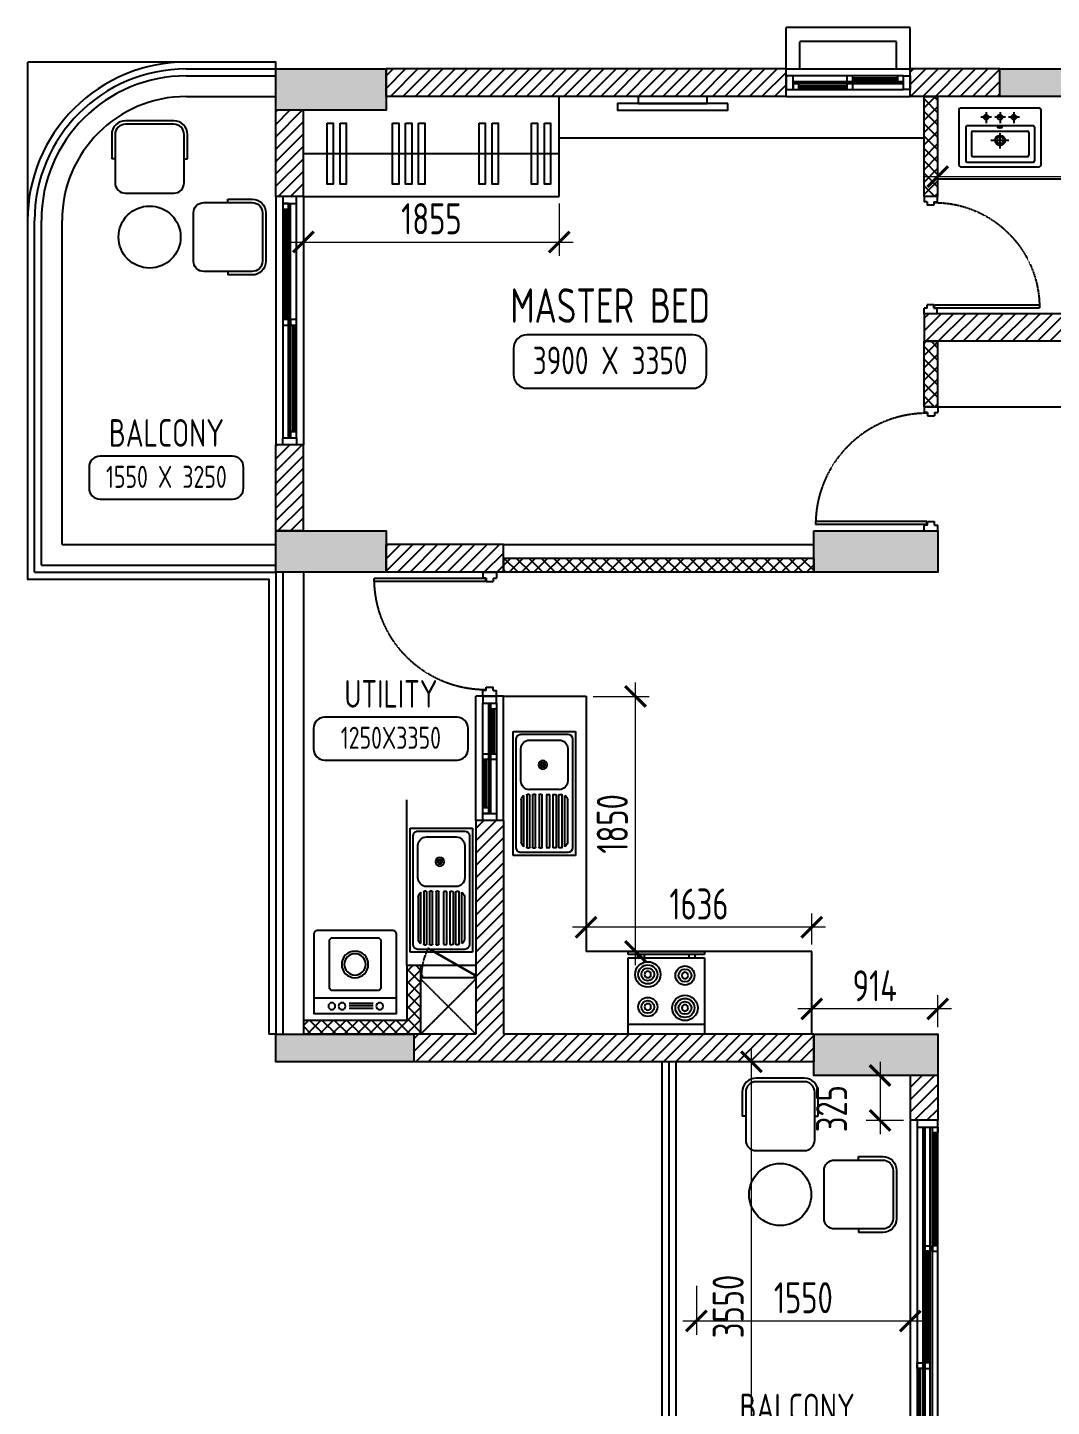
# Model space of a CAD drawing. Header units: millimetres. Extents: x -184691 to 158232, y -112569 to 33289.
# Drawn here: x -153166 to -145742, y -11526 to -1526 of the extents above; entities that cross this region are included whole.
import ezdxf
from ezdxf.enums import TextEntityAlignment as Align

# ---------------------------------------------------------------- set-up
doc = ezdxf.new("R2010")
doc.units = ezdxf.units.MM
doc.header["$LTSCALE"] = 10
doc.header["$PDMODE"] = 35
doc.header["$PDSIZE"] = 500
doc.linetypes.add('DASHED', pattern=[19.05, 12.7, -6.35])
doc.linetypes.add('HIDDEN', pattern=[9.525, 6.35, -3.175])
for name, color, linetype in [('07--DIM-1', 1, 'Continuous'), ('A--BLOCKWALL-1', 9, 'Continuous'), ('A--BLOCKWALL-2', 2, 'Continuous'), ('A--BLOCKWALL-3', 3, 'Continuous'), ('A--BLOCKWALL-HATCH', 8, 'Continuous'), ('A--CONCRETE-HID', 9, 'HIDDEN'), ('A--DOWN', 34, 'Continuous'), ('A--FIXTURE-0', 8, 'Continuous'), ('A--FURNITURE-0', 253, 'Continuous'), ('A--GLAZING-0', 181, 'Continuous'), ('A--HANDRAIL-1', 9, 'Continuous'), ('A--HATCH-1', 8, 'Continuous'), ('A--SANITARY-0', 253, 'Continuous'), ('A--SHAFT-HIDDEN', 9, 'HIDDEN'), ('A--SPACENUMBER', 2, 'Continuous'), ('A--SPACENUMBER-1', 8, 'Continuous'), ('A--SPACEREF', 3, 'Continuous'), ('A--Stucture', 9, 'Continuous'), ('A--TILING-1', 8, 'Continuous'), ('Typical floor Column Centre line$0$X-3rd Floor Column$0$A--COL250', 250, 'Continuous'), ('Typical floor Column Centre line$0$X-3rd Floor Column$0$A--CONCRETE-4', 4, 'Continuous')]:
    doc.layers.add(name, color=color, linetype=linetype)
doc.styles.add('ISO', font='isocp2.shx', dxfattribs={"width": 0.8})
doc.dimstyles.new('A-DIM-100', dxfattribs={"dimscale": 100, "dimtxt": 2.25, "dimasz": 1.5, "dimexe": 1, "dimexo": 0.5, "dimgap": 0, "dimtad": 0, "dimdec": 0, "dimzin": 12, "dimdsep": 46, "dimtxsty": 'ISO', "dimblk": 'ARCHTICK', "dimcen": 1, "dimdle": 1, "dimclrd": 8, "dimclre": 8, "dimclrt": 256, "dimadec": 0, "dimazin": 3, "dimtfac": 1, "dimtdec": 0, "dimtmove": 1, "dimatfit": 2, "dimfxl": 1, "dimtvp": 0.75, "dimtolj": 1, "dimtzin": 12, "dimlwd": 18, "dimlwe": 18, "dimarcsym": 0})
pattern_1 = [(45, (-136665.77, -15725.61), (-44.90128, 44.90128), [])]
pattern_2 = [(45, (-136665.77, -15725.61), (-44.90128, 44.90128), []), (135, (-136665.77, -15725.61), (-44.90128, -44.90128), [])]
pattern_3 = [(45, (-136665.77, -15725.61), (-44.90128, 44.90128), []), (135, (-136665.77, -15725.61), (-44.90128, -44.90128), [])]

# ---------------------------------------------------------------- blocks, each defined once
blk = doc.blocks.new('A$C542B73FF')
at = {"layer": 'A--FURNITURE-0'}
for points in [[(-400, 50), (400, 50), (400, 100), (-400, 100)], [(-250, 0), (250, 0), (250, 50), (-250, 50)]]:
    blk.add_lwpolyline(points, close=True, dxfattribs=at)
blk = doc.blocks.new('A$C383732B3')
for p, q in [((275, 250), (275, 275)), ((275, -250), (275, -275))]:
    blk.add_line(p, q)
blk.add_lwpolyline([(275, 275), (100, 275, 0.414214), (0, 175), (0, -175, 0.414214), (100, -275), (275, -275)], format="xyb")
blk.add_lwpolyline([(100, -250), (450, -250, 0.414214), (525, -175), (525, 175, 0.414214), (450, 250), (100, 250, 0.414214), (25, 175), (25, -175, 0.414214)], format="xyb", close=True)
blk = doc.blocks.new('A$C34D21E7E')
at = {"layer": 'A--DOWN'}
for p, q in [((-150, 2450), (-150, -150)), ((-110, 2450), (-110, -150)), ((-95, 2450), (-95, -150)), ((-55, -150), (-55, 2450)), ((-40, -150), (-40, 2450)), ((0, -150), (0, 2450))]:
    blk.add_line(p, q, dxfattribs=at)
for points in [[(-150, 2450), (0, 2450), (0, 2500), (-150, 2500)], [(-40, 2450), (0, 2450), (0, 2410), (-40, 2410)], [(-95, 1590), (-55, 1590), (-55, 1550), (-95, 1550)], [(-40, 1550), (0, 1550), (0, 1590), (-40, 1590)], [(-150, 740), (-110, 740), (-110, 700), (-150, 700)], [(-95, 700), (-55, 700), (-55, 740), (-95, 740)], [(-150, -150), (-110, -150), (-110, -110), (-150, -110)], [(-150, -150), (0, -150), (0, -200), (-150, -200)]]:
    blk.add_lwpolyline(points, close=True, dxfattribs=at)
at = {"layer": 'A--GLAZING-0'}
for p, q in [((-25, 1590), (-25, 2410)), ((-15, 1590), (-15, 2410)), ((-80, 740), (-80, 1550)), ((-70, 740), (-70, 1550)), ((-135, -110), (-135, 700)), ((-125, -110), (-125, 700))]:
    blk.add_line(p, q, dxfattribs=at)
blk = doc.blocks.new('A$C1CBF2325')
at = {"layer": 'A--DOWN'}
for p, q in [((100, 0), (0, 0)), ((0, 0), (0, -42)), ((100, 0), (100, -42)), ((25, -42), (0, -42)), ((25, -42), (25, -67)), ((75, -67), (25, -67)), ((75, -42), (75, -67)), ((75, -42), (100, -42)), ((79, -46), (79, -67)), ((79, -46), (886, -46)), ((79, -67), (886, -67)), ((886, -67), (886, -46)), ((25, -858), (0, -858)), ((0, -900), (0, -858)), ((100, -900), (0, -900)), ((75, -833), (25, -833)), ((25, -858), (25, -833)), ((75, -858), (75, -833)), ((75, -858), (100, -858)), ((100, -900), (100, -858))]:
    blk.add_line(p, q, dxfattribs=at)
at = {"layer": 'A--DOWN', "color": 8, "linetype": 'DASHED', "ltscale": 0.005}
blk.add_arc((79, -46), 807, 269.7319, 358.5291, dxfattribs=at)
blk = doc.blocks.new('A$C35654C4B')
at = {"layer": 'A--BLOCKWALL-1'}
for p, q in [((-900, 200), (0, 200)), ((-900, 0), (0, 0))]:
    blk.add_line(p, q, dxfattribs=at)
at = {"layer": 'A--DOWN'}
for p, q in [((-50, 150), (-850, 150)), ((-50, 107), (-850, 107)), ((-850, 50), (-50, 50)), ((-50, 93), (-807, 93))]:
    blk.add_line(p, q, dxfattribs=at)
for points in [[(-850, 50), (-850, 150), (-900, 150), (-900, 50)], [(-416, 107), (-416, 150), (-459, 150), (-459, 107)], [(-50, 107), (-50, 150), (-93, 150), (-93, 107)], [(-50, 50), (-50, 150), (0, 150), (0, 50)], [(-807, 50), (-807, 93), (-850, 93), (-850, 50)], [(-416, 50), (-416, 93), (-459, 93), (-459, 50)]]:
    blk.add_lwpolyline(points, close=True, dxfattribs=at)
at = {"layer": 'A--GLAZING-0'}
for p, q in [((-416, 136), (-93, 136)), ((-416, 122), (-93, 122)), ((-807, 78), (-459, 78)), ((-807, 64), (-459, 64))]:
    blk.add_line(p, q, dxfattribs=at)
blk = doc.blocks.new('A$C06896976')
at = {"layer": 'A--FIXTURE-0'}
for p, q in [((0, 0.6), (-0.6, 0.6)), ((-0.6, 0.6), (-0.6, 0)), ((-0.525, 0.6), (-0.525, 0)), ((0, 0), (0, 0.6)), ((0.05, 0.6), (0.025, 0.6)), ((0.025, 0.6), (0.025, 0)), ((0.05, 0), (0.05, 0.6)), ((0, 0.525), (0.025, 0.525)), ((0.025, 0.475), (0, 0.475)), ((0.025, 0.125), (0, 0.125)), ((-0.6, 0), (0, 0)), ((0, 0.075), (0.025, 0.075)), ((0.025, 0), (0.05, 0))]:
    blk.add_line(p, q, dxfattribs=at)
for centre, major_axis, start_param, end_param in [((-0.394, 0.446), (0.0707, 0.0707), 0.785398, 7.068583), ((-0.394, 0.446), (0.053, 0.053), 0.785398, 7.068583), ((-0.394, 0.446), (0.0354, 0.0354), 0.785398, 7.068583), ((-0.394, 0.446), (0.0177, 0.0177), 0.785398, 7.068583), ((-0.139, 0.446), (-0.053, 0.053), -0.785398, 5.497787), ((-0.139, 0.446), (-0.0354, 0.0354), -0.785398, 5.497787), ((-0.139, 0.446), (0.0177, 0.0177), 0.785398, 7.068583), ((-0.386, 0.154), (0.053, -0.053), -0.785398, 5.497787), ((-0.131, 0.154), (-0.0707, -0.0707), 0.785398, 7.068583), ((-0.131, 0.154), (-0.053, -0.053), 0.785398, 7.068583), ((-0.386, 0.154), (0.0354, -0.0354), -0.785398, 5.497787), ((-0.386, 0.154), (-0.0177, -0.0177), 0.785398, 7.068583), ((-0.131, 0.154), (-0.0354, -0.0354), 0.785398, 7.068583), ((-0.131, 0.154), (-0.0177, -0.0177), 0.785398, 7.068583)]:
    blk.add_ellipse(centre, major_axis=major_axis, ratio=1, start_param=start_param, end_param=end_param, dxfattribs=at)
blk = doc.blocks.new('A$C321E12B3')
at = {"layer": 'A--SANITARY-0', "ltscale": 5}
for p, q in [((-0.9, 0.45), (0, 0.45)), ((-0.9, 0), (-0.9, 0.45)), ((-0.845, 0.429), (-0.055, 0.429)), ((0, 0.45), (0, 0)), ((-0.879, 0.055), (-0.879, 0.395)), ((-0.837, 0.118), (-0.837, 0.332)), ((-0.774, 0.395), (-0.54, 0.395)), ((-0.477, 0.332), (-0.477, 0.118)), ((-0.443, 0.335), (-0.443, 0.348)), ((-0.443, 0.293), (-0.443, 0.306)), ((-0.439, 0.352), (-0.059, 0.352)), ((-0.059, 0.331), (-0.439, 0.331)), ((-0.439, 0.31), (-0.059, 0.31)), ((-0.063, 0.373), (-0.435, 0.373)), ((-0.404, 0.394), (-0.094, 0.394)), ((-0.055, 0.348), (-0.055, 0.335)), ((-0.055, 0.306), (-0.055, 0.293)), ((-0.021, 0.395), (-0.021, 0.055)), ((-0.443, 0.246), (-0.443, 0.259)), ((-0.443, 0.204), (-0.443, 0.191)), ((-0.059, 0.289), (-0.439, 0.289)), ((-0.439, 0.263), (-0.059, 0.263)), ((-0.059, 0.242), (-0.439, 0.242)), ((-0.059, 0.208), (-0.439, 0.208)), ((-0.055, 0.259), (-0.055, 0.246)), ((-0.055, 0.191), (-0.055, 0.204)), ((-0.443, 0.157), (-0.443, 0.144)), ((-0.443, 0.115), (-0.443, 0.102)), ((-0.439, 0.187), (-0.059, 0.187)), ((-0.059, 0.161), (-0.439, 0.161)), ((-0.439, 0.14), (-0.059, 0.14)), ((-0.059, 0.119), (-0.439, 0.119)), ((-0.055, 0.144), (-0.055, 0.157)), ((-0.055, 0.102), (-0.055, 0.115)), ((0, 0), (-0.9, 0)), ((-0.055, 0.021), (-0.845, 0.021)), ((-0.54, 0.055), (-0.774, 0.055)), ((-0.439, 0.098), (-0.059, 0.098)), ((-0.063, 0.077), (-0.435, 0.077)), ((-0.404, 0.056), (-0.094, 0.056))]:
    blk.add_line(p, q, dxfattribs=at)
at = {"layer": 'A--SANITARY-0'}
blk.add_line((-0.9, 0.45), (0, 0.45), dxfattribs=at)
at = {"layer": 'A--SANITARY-0', "ltscale": 5, "extrusion": (0, 0, -1)}
for centre, major_axis, start_param, end_param in [((-0.845, 0.395), (-0.0238, 0.0238), 5.497787, 7.068583), ((-0.055, 0.395), (-0.0238, 0.0238), 0.785398, 2.356194), ((-0.774, 0.332), (0.0446, 0.0446), 3.926991, 5.497787), ((-0.54, 0.332), (0.0446, 0.0446), -0.785398, 0.785398), ((-0.439, 0.348), (0.00297, 0.00297), 3.926991, 5.497787), ((-0.439, 0.335), (-0.00297, 0.00297), 3.926991, 5.497787), ((-0.439, 0.306), (-0.00297, 0.00297), 5.497787, 7.068583), ((-0.393, 0.345), (-0.0357, 0.0357), 6.090163, 6.844508), ((-0.105, 0.345), (-0.0357, 0.0357), 1.009473, 1.763819), ((-0.059, 0.348), (0.00297, 0.00297), -0.785398, 0.785398), ((-0.059, 0.335), (-0.00297, 0.00297), 2.356194, 3.926991), ((-0.059, 0.306), (0.00297, 0.00297), -0.785398, 0.785398), ((-0.657, 0.214), (0.0223, 0.0223), 0.785398, 7.068583), ((-0.657, 0.214), (0.0112, 0.0112), 0.785398, 7.068583), ((-0.657, 0.214), (0.00743, 0.00743), 0.785398, 7.068583), ((-0.439, 0.293), (-0.00297, 0.00297), 3.926991, 5.497787), ((-0.439, 0.204), (0.00297, 0.00297), 3.926991, 5.497787), ((-0.059, 0.293), (-0.00297, 0.00297), 2.356194, 3.926991), ((-0.059, 0.204), (0.00297, 0.00297), -0.785398, 0.785398), ((-0.774, 0.118), (-0.0446, 0.0446), 3.926991, 5.497787), ((-0.54, 0.118), (-0.0446, 0.0446), 2.356194, 3.926991), ((-0.439, 0.191), (-0.00297, 0.00297), 3.926991, 5.497787), ((-0.439, 0.157), (0.00297, 0.00297), 3.926991, 5.497787), ((-0.439, 0.144), (0.00297, 0.00297), 2.356194, 3.926991), ((-0.439, 0.115), (0.00297, 0.00297), 3.926991, 5.497787), ((-0.439, 0.102), (0.00297, 0.00297), 2.356194, 3.926991), ((-0.059, 0.191), (-0.00297, 0.00297), 2.356194, 3.926991), ((-0.059, 0.157), (0.00297, 0.00297), -0.785398, 0.785398), ((-0.059, 0.144), (-0.00297, 0.00297), 2.356194, 3.926991), ((-0.059, 0.115), (0.00297, 0.00297), -0.785398, 0.785398), ((-0.059, 0.102), (-0.00297, 0.00297), 2.356194, 3.926991), ((-0.845, 0.055), (0.0238, 0.0238), 2.356194, 3.926991), ((-0.393, 0.105), (-0.0357, 0.0357), 4.151066, 4.905412), ((-0.105, 0.105), (-0.0357, 0.0357), 2.94857, 3.702916), ((-0.055, 0.055), (-0.0238, 0.0238), 2.356194, 3.926991)]:
    blk.add_ellipse(centre, major_axis=major_axis, ratio=1, start_param=start_param, end_param=end_param, dxfattribs=at)
at = {"layer": 'A--SANITARY-0', "ltscale": 5}
for centre, major_axis, start_param, end_param in [((-0.439, 0.259), (-0.00297, -0.00297), 3.926991, 5.497787), ((-0.439, 0.246), (0.00297, -0.00297), 3.926991, 5.497787), ((-0.059, 0.259), (-0.00297, -0.00297), 2.356194, 3.926991), ((-0.059, 0.246), (0.00297, -0.00297), -0.785398, 0.785398)]:
    blk.add_ellipse(centre, major_axis=major_axis, ratio=1, start_param=start_param, end_param=end_param, dxfattribs=at)
blk = doc.blocks.new('A$C613641B0')
at = {"layer": 'A--BLOCKWALL-1'}
for p, q in [((0, 0), (-1800, 0)), ((0, -200), (-1800, -200))]:
    blk.add_line(p, q, dxfattribs=at)
at = {"layer": 'A--DOWN'}
for p, q in [((-50, -50), (-1750, -50)), ((-1750, -93), (-93, -93)), ((-1750, -107), (-50, -107)), ((-1750, -150), (-50, -150))]:
    blk.add_line(p, q, dxfattribs=at)
for points in [[(-1750, -50), (-1750, -150), (-1800, -150), (-1800, -50)], [(-934, -50), (-934, -93), (-891, -93), (-891, -50)], [(-93, -50), (-93, -93), (-50, -93), (-50, -50)], [(-50, -50), (-50, -150), (0, -150), (0, -50)], [(-1750, -107), (-1750, -150), (-1707, -150), (-1707, -107)], [(-934, -107), (-934, -150), (-891, -150), (-891, -107)]]:
    blk.add_lwpolyline(points, close=True, dxfattribs=at)
at = {"layer": 'A--GLAZING-0'}
for p, q in [((-93, -64), (-891, -64)), ((-93, -78), (-891, -78)), ((-934, -122), (-1707, -122)), ((-934, -136), (-1707, -136))]:
    blk.add_line(p, q, dxfattribs=at)
blk = doc.blocks.new('SPACE')
at = {"layer": 'A--SPACENUMBER-1'}
blk.add_lwpolyline([(-600, 0), (600, 0, 0.414213562), (700, 100), (700, 288.5, 0.414213562), (600, 388.5), (-600, 388.5, 0.414213562), (-700, 288.5), (-700, 100, 0.414213562), (-600, 0, -0.052514465)], format="xyb", dxfattribs=at)
at = {"layer": 'A--SPACENUMBER', "style": 'ISO', "width": 0.8, "flags": 4}
blk.add_attdef('01', text='', height=250, dxfattribs=at).set_placement((0.455, 202.41), align=Align.MIDDLE)
at = {"layer": 'A--SPACEREF', "style": 'ISO', "width": 0.8, "flags": 4}
blk.add_attdef('S', text='', height=300, dxfattribs=at).set_placement((1.35, 474.975), align=Align.CENTER)
blk = doc.blocks.new('A$C4DFF75E1')
at = {"layer": 'A--DOWN'}
for p, q in [((9, 25), (0, 25)), ((0, 25), (0, 0)), ((0, 0), (12, 0)), ((9, 15, 0), (9, 25, 0)), ((12, 15, 0), (9, 15, 0)), ((12, 15, 0), (12, 0, 0)), ((12, 15, 0), (12, 0, 0)), ((12, 0), (12, 15)), ((438, 15, 0), (438, 0, 0)), ((438, 15, 0), (438, 0, 0)), ((438, 15, 0), (441, 15, 0)), ((438, 0), (438, 15)), ((450, 0), (438, 0)), ((441, 15, 0), (441, 25, 0)), ((441, 25), (450, 25)), ((450, 25), (450, 0))]:
    blk.add_line(p, q, dxfattribs=at)
blk.add_lwpolyline([(14, 18), (388, 234), (385, 240), (11, 24)], close=True, dxfattribs=at)
blk.add_circle((10, 24, 0), 0.781, dxfattribs=at)
at = {"layer": 'A--DOWN', "color": 8, "linetype": 'DASHED', "ltscale": 0.003}
blk.add_arc((-37, 15, 0), 478, 0, 27.2936, dxfattribs=at)
blk = doc.blocks.new('A$C302618AE')
at = {"layer": 'A--SANITARY-0'}
for p, q in [((-287, 0), (287, 0)), ((-297, -10), (-297, -416)), ((-60, -67), (-138, -67)), ((-100, -30), (-100, -110)), ((40, -67), (-38, -67)), ((1, -30), (1, -110)), ((141, -67), (63, -67)), ((101, -30), (101, -110)), ((297, -10), (297, -416)), ((-247, -138), (-247, -383)), ((-237, -128), (240, -128)), ((-206, -178), (-206, -343)), ((-196, -168), (199, -168)), ((0, -183), (0, -295)), ((209, -178), (209, -343)), ((250, -138), (250, -383)), ((65, -236), (-65, -236)), ((-237, -393), (240, -393)), ((-196, -353), (199, -353)), ((-287, -426), (287, -426))]:
    blk.add_line(p, q, dxfattribs=at)
for centre, radius in [((-100, -67), 17.8), ((1, -67), 17.8), ((101, -67), 17.8), ((1, -235), 36.3), ((1, -235), 25)]:
    blk.add_circle(centre, radius, dxfattribs=at)
for centre, start, end in [((-287, -10), 90, 180), ((287, -10), 0, 90), ((-237, -138), 90, 180), ((-196, -178), 90, 180), ((199, -178), 0, 90), ((240, -138), 0, 90), ((-237, -383), 180, 270), ((-196, -343), 180, 270), ((199, -343), 270, 0), ((240, -383), 270, 0), ((-287, -416), 180, 270), ((287, -416), 270, 0)]:
    blk.add_arc(centre, 10, start, end, dxfattribs=at)
blk.add_ellipse((0, -141), major_axis=(17.6, 0), ratio=0.318204, dxfattribs=at)
blk = doc.blocks.new('A$C2D7D56F7')
at = {"layer": 'A--FIXTURE-0'}
for p, q in [((-0.044, -0.037), (0.131, -0.037)), ((-0.044, -0.056), (0.131, -0.056)), ((-0.044, -0.074), (0.131, -0.074)), ((-0.3, -0.113), (0.3, -0.113))]:
    blk.add_line(p, q, dxfattribs=at)
blk.add_lwpolyline([(0.3, -0.575, -0.414214), (0.275, -0.6), (-0.275, -0.6, -0.414214), (-0.3, -0.575), (-0.3, 0), (0.3, 0)], format="xyb", close=True, dxfattribs=at)
blk.add_lwpolyline([(-0.173, -0.168), (0.173, -0.168), (0.189, -0.184), (0.189, -0.531), (0.173, -0.546), (-0.173, -0.546), (-0.189, -0.531), (-0.189, -0.184)], close=True, dxfattribs=at)
for centre, radius in [((-0.169, -0.052), 0.025), ((-0.095, -0.052), 0.025), ((0.178, -0.052), 0.025), ((-0.001, -0.355), 0.0964), ((-0.001, -0.355), 0.0776)]:
    blk.add_circle(centre, radius, dxfattribs=at)
blk = doc.blocks.new('_ArchTick')
at = {"color": 0, "const_width": 0.15}
blk.add_lwpolyline([(-0.5, -0.5), (0.5, 0.5)], dxfattribs=at)
blk = doc.blocks.new('*D294')
at = {"layer": '07--DIM-1', "color": 8, "lineweight": 18}
for p, q in [((-146566, -2076), (-146566, -2706)), ((-143916, -2126), (-143916, -2706)), ((-146666, -2606), (-143816, -2606))]:
    blk.add_line(p, q, dxfattribs=at)
at = {"layer": 'Defpoints', "color": 0}
for p in [(-146566, -2026), (-143916, -2076), (-143916, -2606)]:
    blk.add_point(p, dxfattribs=at)
at = {"layer": '07--DIM-1', "color": 8, "lineweight": 18, "xscale": 150, "yscale": 150, "zscale": 150, "rotation": 180}
blk.add_blockref('_ArchTick', (-146566, -2606), dxfattribs=at)
at = {"layer": '07--DIM-1', "color": 8, "lineweight": 18, "xscale": 150, "yscale": 150, "zscale": 150}
blk.add_blockref('_ArchTick', (-143916, -2606), dxfattribs=at)
at = {"layer": '07--DIM-1', "insert": (-145241, -2437), "char_height": 225, "attachment_point": 5, "style": 'ISO'}
blk.add_mtext('\\A1;2650', dxfattribs=at)
blk = doc.blocks.new('*D298')
at = {"layer": '07--DIM-1', "color": 8, "lineweight": 18}
for p, q in [((-148316, -10652), (-148316, -11006)), ((-146766, -10652), (-146766, -11006)), ((-148416, -10906), (-146666, -10906))]:
    blk.add_line(p, q, dxfattribs=at)
at = {"layer": 'Defpoints', "color": 0}
for p in [(-148316, -10602), (-146766, -10602), (-146766, -10906)]:
    blk.add_point(p, dxfattribs=at)
at = {"layer": '07--DIM-1', "color": 8, "lineweight": 18, "xscale": 150, "yscale": 150, "zscale": 150, "rotation": 180}
blk.add_blockref('_ArchTick', (-148316, -10906), dxfattribs=at)
at = {"layer": '07--DIM-1', "color": 8, "lineweight": 18, "xscale": 150, "yscale": 150, "zscale": 150}
blk.add_blockref('_ArchTick', (-146766, -10906), dxfattribs=at)
at = {"layer": '07--DIM-1', "insert": (-147541, -10737), "char_height": 225, "attachment_point": 5, "style": 'ISO'}
blk.add_mtext('\\A1;1550', dxfattribs=at)
blk = doc.blocks.new('*D299')
at = {"layer": '07--DIM-1', "color": 8, "lineweight": 18}
for p, q in [((-147917, -12676), (-147917, -8926)), ((-148266, -9026), (-147817, -9026)), ((-148266, -12576), (-147817, -12576))]:
    blk.add_line(p, q, dxfattribs=at)
at = {"layer": 'Defpoints', "color": 0}
for p in [(-148316, -9026), (-147917, -9026), (-148316, -12576)]:
    blk.add_point(p, dxfattribs=at)
at = {"layer": '07--DIM-1', "color": 8, "lineweight": 18, "xscale": 150, "yscale": 150, "zscale": 150}
for p, rotation in [((-147917, -9026), 90), ((-147917, -12576), 270)]:
    blk.add_blockref('_ArchTick', p, dxfattribs=dict(at, rotation=rotation))
at = {"layer": '07--DIM-1', "insert": (-148086, -10801), "char_height": 225, "attachment_point": 5, "rotation": 90, "style": 'ISO'}
blk.add_mtext('\\A1;3550', dxfattribs=at)
blk = doc.blocks.new('*D301')
at = {"layer": '07--DIM-1', "color": 8, "lineweight": 18}
for p, q in [((-146985, -9026), (-146985, -9551)), ((-146816, -9126), (-147085, -9126)), ((-146816, -9451), (-147085, -9451))]:
    blk.add_line(p, q, dxfattribs=at)
at = {"layer": 'Defpoints', "color": 0}
for p in [(-146766, -9126), (-146985, -9451), (-146766, -9451)]:
    blk.add_point(p, dxfattribs=at)
at = {"layer": '07--DIM-1', "color": 8, "lineweight": 18, "xscale": 150, "yscale": 150, "zscale": 150}
for p, rotation in [((-146985, -9126), 90), ((-146985, -9451), 270)]:
    blk.add_blockref('_ArchTick', p, dxfattribs=dict(at, rotation=rotation))
at = {"layer": '07--DIM-1', "insert": (-147336, -9366), "char_height": 225, "attachment_point": 5, "rotation": 90, "style": 'ISO'}
blk.add_mtext('\\A1;325', dxfattribs=at)
blk = doc.blocks.new('*D306')
at = {"layer": '07--DIM-1', "color": 8, "lineweight": 18}
for p, q in [((-151166, -2801), (-151166, -3181)), ((-149311, -2801), (-149311, -3181)), ((-151266, -3081), (-149211, -3081))]:
    blk.add_line(p, q, dxfattribs=at)
at = {"layer": 'Defpoints', "color": 0}
for p in [(-151166, -2751), (-149311, -2751), (-149311, -3081)]:
    blk.add_point(p, dxfattribs=at)
at = {"layer": '07--DIM-1', "color": 8, "lineweight": 18, "xscale": 150, "yscale": 150, "zscale": 150, "rotation": 180}
blk.add_blockref('_ArchTick', (-151166, -3081), dxfattribs=at)
at = {"layer": '07--DIM-1', "color": 8, "lineweight": 18, "xscale": 150, "yscale": 150, "zscale": 150}
blk.add_blockref('_ArchTick', (-149311, -3081), dxfattribs=at)
at = {"layer": '07--DIM-1', "insert": (-150238, -2912), "char_height": 225, "attachment_point": 5, "style": 'ISO'}
blk.add_mtext('\\A1;1855', dxfattribs=at)
blk = doc.blocks.new('*D307')
at = {"layer": '07--DIM-1', "color": 8, "lineweight": 18}
for p, q in [((-149116, -8176), (-149116, -7951)), ((-147480, -8176), (-147480, -7951)), ((-147380, -8051), (-149216, -8051))]:
    blk.add_line(p, q, dxfattribs=at)
at = {"layer": 'Defpoints', "color": 0}
for p in [(-149116, -8051), (-149116, -8226), (-147480, -8226)]:
    blk.add_point(p, dxfattribs=at)
at = {"layer": '07--DIM-1', "color": 8, "lineweight": 18, "xscale": 150, "yscale": 150, "zscale": 150, "rotation": 180}
blk.add_blockref('_ArchTick', (-149116, -8051), dxfattribs=at)
at = {"layer": '07--DIM-1', "color": 8, "lineweight": 18, "xscale": 150, "yscale": 150, "zscale": 150}
blk.add_blockref('_ArchTick', (-147480, -8051), dxfattribs=at)
at = {"layer": '07--DIM-1', "insert": (-148298, -7882), "char_height": 225, "attachment_point": 5, "style": 'ISO'}
blk.add_mtext('\\A1;1636', dxfattribs=at)
blk = doc.blocks.new('*D308')
at = {"layer": '07--DIM-1', "color": 8, "lineweight": 18}
for p, q in [((-148758, -8326), (-148758, -6276)), ((-149066, -6376), (-148658, -6376)), ((-149066, -8226), (-148658, -8226))]:
    blk.add_line(p, q, dxfattribs=at)
at = {"layer": 'Defpoints', "color": 0}
for p in [(-149116, -6376), (-148758, -6376), (-149116, -8226)]:
    blk.add_point(p, dxfattribs=at)
at = {"layer": '07--DIM-1', "color": 8, "lineweight": 18, "xscale": 150, "yscale": 150, "zscale": 150}
for p, rotation in [((-148758, -6376), 90), ((-148758, -8226), 270)]:
    blk.add_blockref('_ArchTick', p, dxfattribs=dict(at, rotation=rotation))
at = {"layer": '07--DIM-1', "insert": (-148926, -7301), "char_height": 225, "attachment_point": 5, "rotation": 90, "style": 'ISO'}
blk.add_mtext('\\A1;1850', dxfattribs=at)
blk = doc.blocks.new('*D309')
at = {"layer": '07--DIM-1', "color": 8, "lineweight": 18}
for p, q in [((-147480, -8776), (-147480, -8543)), ((-146566, -8776), (-146566, -8543)), ((-146466, -8643), (-147580, -8643))]:
    blk.add_line(p, q, dxfattribs=at)
at = {"layer": 'Defpoints', "color": 0}
for p in [(-147480, -8643), (-147480, -8826), (-146566, -8826)]:
    blk.add_point(p, dxfattribs=at)
at = {"layer": '07--DIM-1', "color": 8, "lineweight": 18, "xscale": 150, "yscale": 150, "zscale": 150, "rotation": 180}
blk.add_blockref('_ArchTick', (-147480, -8643), dxfattribs=at)
at = {"layer": '07--DIM-1', "color": 8, "lineweight": 18, "xscale": 150, "yscale": 150, "zscale": 150}
blk.add_blockref('_ArchTick', (-146566, -8643), dxfattribs=at)
at = {"layer": '07--DIM-1', "insert": (-147023, -8475), "char_height": 225, "attachment_point": 5, "style": 'ISO'}
blk.add_mtext('\\A1;914', dxfattribs=at)

msp = doc.modelspace()

# ---------------------------------------------------------------- hatches: boundary and pattern name
at = {"layer": 'A--BLOCKWALL-HATCH'}
h = msp.add_hatch(dxfattribs=at)
h.set_pattern_fill('ANSI37', color=256, scale=20, style=0)
h.set_pattern_definition(pattern_2)
h.paths.add_polyline_path([(-146665.8, -2025.6), (-146565.8, -2025.6), (-146565.8, -2750.6), (-146665.8, -2750.6)])
h = msp.add_hatch(dxfattribs=at)
h.set_pattern_fill('ANSI37', color=256, scale=20, style=0)
h.set_pattern_definition(pattern_2)
h.paths.add_polyline_path([(-146665.8, -3800.6), (-146565.8, -3800.6), (-146565.8, -4275.6), (-146665.8, -4275.6)])
h = msp.add_hatch(dxfattribs=at)
h.set_pattern_fill('ANSI37', color=256, scale=20, style=0)
h.set_pattern_definition(pattern_2)
h.paths.add_polyline_path([(-147465.8, -5475.6), (-149715.8, -5475.6), (-149715.8, -5375.6), (-147465.8, -5375.6)])
h = msp.add_hatch(dxfattribs=at)
h.set_pattern_fill('ANSI37', color=256, scale=20, style=0)
h.set_pattern_definition(pattern_3)
h.paths.add_polyline_path([(-150315.8, -8825.6), (-150315.8, -8325.6), (-150415.8, -8325.6), (-150415.8, -8725.6), (-151165.8, -8725.6), (-151165.8, -8825.6)])
h = msp.add_hatch(dxfattribs=at)
h.set_pattern_fill('ANSI37', color=256, scale=20, style=0)
h.set_pattern_definition(pattern_3)
h.paths.add_polyline_path([(-150315.8, -8825.6), (-150315.8, -8325.6), (-150415.8, -8325.6), (-150415.8, -8725.6), (-151165.8, -8725.6), (-151165.8, -8825.6)])
at = {"layer": 'A--HATCH-1'}
h = msp.add_hatch(dxfattribs=at)
h.set_pattern_fill('ANSI31', color=256, scale=20, style=0)
h.set_pattern_definition(pattern_1)
h.paths.add_polyline_path([(-147665.8, -2025.6), (-147665.8, -1825.6), (-150565.8, -1825.6), (-150565.8, -2025.6)])
h = msp.add_hatch(dxfattribs=at)
h.set_pattern_fill('ANSI31', color=256, scale=20, style=0)
h.set_pattern_definition(pattern_1)
h.paths.add_polyline_path([(-146765.8, -2025.6), (-146765.8, -1825.6), (-146115.8, -1825.6), (-146115.8, -2025.6)])
h = msp.add_hatch(dxfattribs=at)
h.set_pattern_fill('ANSI31', color=256, scale=20, style=0)
h.set_pattern_definition(pattern_1)
h.paths.add_polyline_path([(-151165.8, -2750.6), (-151365.8, -2750.6), (-151365.8, -2125.6), (-151165.8, -2125.6)])
h = msp.add_hatch(dxfattribs=at)
h.set_pattern_fill('ANSI31', color=256, scale=20, style=0)
h.set_pattern_definition(pattern_1)
h.paths.add_polyline_path([(-142765.8, -3800.6), (-142765.8, -3000.6), (-142965.8, -3000.6), (-142965.8, -3600.6), (-143765.8, -3600.6), (-143765.8, -2625.6), (-143965.8, -2625.6), (-143965.8, -3600.6), (-146665.8, -3600.6), (-146665.8, -3800.6)])
h = msp.add_hatch(dxfattribs=at)
h.set_pattern_fill('ANSI31', color=256, scale=20, style=0)
h.set_pattern_definition(pattern_1)
h.paths.add_polyline_path([(-151165.8, -5175.6), (-151365.8, -5175.6), (-151365.8, -4550.6), (-151165.8, -4550.6)])
h = msp.add_hatch(dxfattribs=at)
h.set_pattern_fill('ANSI31', color=256, scale=20, style=0)
h.set_pattern_definition(pattern_1)
h.paths.add_polyline_path([(-149715.8, -5475.6), (-150565.8, -5475.6), (-150565.8, -5275.6), (-149715.8, -5275.6)])
h = msp.add_hatch(dxfattribs=at)
h.set_pattern_fill('ANSI31', color=256, scale=20, style=0)
h.set_pattern_definition(pattern_1)
h.paths.add_polyline_path([(-147465.8, -9025.6), (-150365.8, -9025.6), (-150365.8, -8825.6), (-149915.8, -8825.6), (-149915.8, -7275.6), (-149715.8, -7275.6), (-149715.8, -8825.6), (-147465.8, -8825.6)])
h = msp.add_hatch(dxfattribs=at)
h.set_pattern_fill('ANSI31', color=256, scale=20, style=0)
h.set_pattern_definition(pattern_1)
h.paths.add_polyline_path([(-146565.8, -9125.6), (-146765.8, -9125.6), (-146765.8, -9450.6), (-146565.8, -9450.6)])
at = {"layer": 'Typical floor Column Centre line$0$X-3rd Floor Column$0$A--COL250'}
h = msp.add_hatch(color=256, dxfattribs=at)
h.dxf.hatch_style = 1
h.paths.add_polyline_path([(-151365.8, -1825.6), (-150565.8, -1825.6), (-150565.8, -2125.6), (-151365.8, -2125.6)])
h = msp.add_hatch(color=256, dxfattribs=at)
h.dxf.hatch_style = 1
h.paths.add_polyline_path([(-146115.8, -1825.6), (-144865.8, -1825.6), (-144865.8, -2025.6), (-146115.8, -2025.6)])
h = msp.add_hatch(color=256, dxfattribs=at)
h.dxf.hatch_style = 1
h.paths.add_polyline_path([(-151365.8, -5175.6), (-150565.8, -5175.6), (-150565.8, -5475.6), (-151365.8, -5475.6)])
h = msp.add_hatch(color=256, dxfattribs=at)
h.dxf.hatch_style = 1
h.paths.add_polyline_path([(-147465.8, -5175.6), (-146565.8, -5175.6), (-146565.8, -5475.6), (-147465.8, -5475.6)])
h = msp.add_hatch(color=256, dxfattribs=at)
h.dxf.hatch_style = 1
h.paths.add_polyline_path([(-151365.8, -8825.6), (-150365.8, -8825.6), (-150365.8, -9025.6), (-151365.8, -9025.6)])
h = msp.add_hatch(color=256, dxfattribs=at)
h.dxf.hatch_style = 1
h.paths.add_polyline_path([(-147465.8, -8825.6), (-146565.8, -8825.6), (-146565.8, -9125.6), (-147465.8, -9125.6)])

# ---------------------------------------------------------------- linework, layer by layer
for p, q in [((-147665.8, -2025.6), (-149311, -2025.6)), ((-146565.8, -4275.6), (-145665.8, -4275.6)), ((-149715.8, -5275.6), (-147465.8, -5275.6))]:
    msp.add_line(p, q)
at = {"layer": 'A--BLOCKWALL-1'}
for p, q in [((-152015.8, -2025.6), (-151365.8, -2025.6)), ((-152915.8, -5275.6), (-152915.8, -2925.6)), ((-152915.8, -5275.6), (-151365.8, -5275.6)), ((-151165.8, -5475.6), (-151165.8, -8825.6)), ((-149715.8, -6375.6), (-149915.8, -6375.6))]:
    msp.add_line(p, q, dxfattribs=at)
msp.add_arc((-152015.8, -2925.6), 900, 90, 180, dxfattribs=at)
at = {"layer": 'A--BLOCKWALL-2'}
for p, q in [((-147665.8, -1825.6), (-147665.8, -1525.6)), ((-146765.8, -1525.6), (-147665.8, -1525.6)), ((-146765.8, -1825.6), (-146765.8, -1525.6)), ((-146665.8, -2750.6), (-146665.8, -2025.6)), ((-146665.8, -2025.6), (-146565.8, -2025.6)), ((-146565.8, -2750.6), (-146565.8, -2025.6)), ((-146565.8, -2750.6), (-146665.8, -2750.6)), ((-146665.8, -4275.6), (-146665.8, -3800.6)), ((-146665.8, -3800.6), (-146565.8, -3800.6)), ((-146565.8, -4275.6), (-146565.8, -3800.6)), ((-146565.8, -4275.6), (-146665.8, -4275.6)), ((-149715.8, -5375.6), (-149715.8, -5475.6)), ((-147465.8, -5375.6), (-149715.8, -5375.6)), ((-147465.8, -5375.6), (-147465.8, -5475.6)), ((-147465.8, -5475.6), (-149715.8, -5475.6)), ((-150415.8, -8325.6), (-150415.8, -8725.6)), ((-150415.8, -8325.6), (-150315.8, -8325.6)), ((-150415.8, -8325.6), (-150415.8, -8725.6)), ((-150415.8, -8325.6), (-150315.8, -8325.6)), ((-150315.8, -8325.6), (-150315.8, -8825.6)), ((-150315.8, -8325.6), (-150315.8, -8825.6)), ((-150415.8, -8725.6), (-151165.8, -8725.6)), ((-151165.8, -8725.6), (-151165.8, -8825.6)), ((-150415.8, -8725.6), (-151165.8, -8725.6)), ((-150315.8, -8825.6), (-151165.8, -8825.6))]:
    msp.add_line(p, q, dxfattribs=at)
at = {"layer": 'A--BLOCKWALL-3'}
for p, q in [((-150565.8, -2025.6), (-150565.8, -1825.6)), ((-147665.8, -1825.6), (-150565.8, -1825.6)), ((-147665.8, -2025.6), (-147665.8, -1825.6)), ((-146115.8, -1825.6), (-146765.8, -1825.6)), ((-146765.8, -2025.6), (-146765.8, -1825.6)), ((-146115.8, -2025.6), (-146115.8, -1825.6)), ((-147665.8, -2025.6), (-150565.8, -2025.6)), ((-146115.8, -2025.6), (-146765.8, -2025.6)), ((-151365.8, -2750.6), (-151365.8, -2125.6)), ((-151165.8, -2125.6), (-151365.8, -2125.6)), ((-151165.8, -2750.6), (-151165.8, -2125.6)), ((-151165.8, -2750.6), (-151365.8, -2750.6)), ((-143965.8, -3600.6), (-146665.8, -3600.6)), ((-146665.8, -3600.6), (-146665.8, -3800.6)), ((-142765.8, -3800.6), (-146665.8, -3800.6)), ((-151365.8, -5175.6), (-151365.8, -4550.6)), ((-151165.8, -4550.6), (-151365.8, -4550.6)), ((-151165.8, -5175.6), (-151165.8, -4550.6)), ((-151165.8, -5175.6), (-151365.8, -5175.6)), ((-150565.8, -5475.6), (-150565.8, -5275.6)), ((-149715.8, -5275.6), (-150565.8, -5275.6)), ((-149715.8, -5475.6), (-149715.8, -5275.6)), ((-149715.8, -5475.6), (-150565.8, -5475.6)), ((-149915.8, -7275.6), (-149915.8, -8825.6)), ((-149715.8, -7275.6), (-149915.8, -7275.6)), ((-149715.8, -7275.6), (-149715.8, -8825.6)), ((-150365.8, -8825.6), (-150365.8, -9025.6)), ((-149915.8, -8825.6), (-150365.8, -8825.6)), ((-147465.8, -8825.6), (-149715.8, -8825.6)), ((-147465.8, -8825.6), (-147465.8, -9025.6)), ((-147465.8, -9025.6), (-150365.8, -9025.6)), ((-146765.8, -9125.6), (-146765.8, -9450.6)), ((-146565.8, -9125.6), (-146765.8, -9125.6)), ((-146565.8, -9125.6), (-146565.8, -9450.6)), ((-146565.8, -9450.6), (-146765.8, -9450.6))]:
    msp.add_line(p, q, dxfattribs=at)
at = {"layer": 'A--CONCRETE-HID', "ltscale": 0.01}
for p, q in [((-147565.8, -1825.6), (-147565.8, -1625.6)), ((-146865.8, -1625.6), (-147565.8, -1625.6)), ((-146865.8, -1825.6), (-146865.8, -1625.6))]:
    msp.add_line(p, q, dxfattribs=at)
msp.add_lwpolyline([(-152015.8, -1775.6), (-153165.8, -1775.6), (-153165.8, -2925.6)], dxfattribs=at)
at = {"layer": 'A--FIXTURE-0'}
for p, q in [((-149311, -2750.6), (-149311, -2025.6)), ((-149311, -2325.6), (-146665.8, -2325.6)), ((-151165.8, -2438.1), (-149311, -2438.1)), ((-151165.8, -2750.6), (-149311, -2750.6)), ((-149715.8, -6375.6), (-149115.8, -6375.6)), ((-149115.8, -6375.6), (-149115.8, -8225.6)), ((-150415.8, -8325.6), (-150415.8, -7125.6)), ((-147480.2, -8225.6), (-149115.8, -8225.6)), ((-147480.2, -8825.6), (-147480.2, -8225.6))]:
    msp.add_line(p, q, dxfattribs=at)
for points in [[(-150993.8, -2218), (-150949, -2218), (-150949, -2660.6), (-150993.8, -2660.6)], [(-150899.6, -2218), (-150854.8, -2218), (-150854.8, -2660.6), (-150899.6, -2660.6)], [(-150519.4, -2218), (-150474.7, -2218), (-150474.7, -2660.6), (-150519.4, -2660.6)], [(-150425.3, -2218), (-150380.5, -2218), (-150380.5, -2660.6), (-150425.3, -2660.6)], [(-150331.1, -2218), (-150286.4, -2218), (-150286.4, -2660.6), (-150331.1, -2660.6)], [(-149892, -2218), (-149847.2, -2218), (-149847.2, -2660.6), (-149892, -2660.6)], [(-149797.8, -2218), (-149753.1, -2218), (-149753.1, -2660.6), (-149797.8, -2660.6)], [(-149513, -2218), (-149468.3, -2218), (-149468.3, -2660.6), (-149513, -2660.6)], [(-149418.9, -2218), (-149374.1, -2218), (-149374.1, -2660.6), (-149418.9, -2660.6)]]:
    msp.add_lwpolyline(points, close=True, dxfattribs=at)
at = {"layer": 'A--FURNITURE-0'}
for centre in [(-152281.1, -3044.7), (-152281.1, -3044.7), (-147709, -9988.7)]:
    msp.add_circle(centre, 225, dxfattribs=at)
at = {"layer": 'A--HANDRAIL-1', "color": 1}
for p, q in [((-152015.8, -1825.6), (-151365.8, -1825.6)), ((-152015.8, -1875.6), (-151365.8, -1875.6)), ((-153115.8, -5475.6), (-153115.8, -2925.6)), ((-153065.8, -5425.6), (-153065.8, -2925.6)), ((-153115.8, -5475.6), (-151365.8, -5475.6)), ((-153065.8, -5425.6), (-151365.8, -5425.6)), ((-151365.8, -5475.6), (-151365.8, -8825.6)), ((-151315.8, -5475.6), (-151315.8, -8825.6)), ((-148515.8, -9025.6), (-148515.8, -12575.6)), ((-148465.8, -9025.6), (-148465.8, -12575.6))]:
    msp.add_line(p, q, dxfattribs=at)
for radius in [1100, 1050]:
    msp.add_arc((-152015.8, -2925.6), radius, 90, 180, dxfattribs=at)
at = {"layer": 'A--SHAFT-HIDDEN', "ltscale": 0.01}
for p, q in [((-150315.8, -8325.6), (-149915.8, -8325.6)), ((-150315.8, -8325.6), (-149915.8, -8325.6)), ((-150315.8, -8414.5), (-149915.8, -8414.5)), ((-150315.8, -8414.5), (-149915.8, -8414.5)), ((-149915.8, -8425.6), (-150315.8, -8825.6)), ((-150315.8, -8425.6), (-149915.8, -8825.6)), ((-149915.8, -8425.6), (-150315.8, -8825.6)), ((-150315.8, -8425.6), (-149915.8, -8825.6))]:
    msp.add_line(p, q, dxfattribs=at)
at = {"layer": 'A--Stucture', "linetype": 'Continuous', "ltscale": 0.5}
for p, q in [((-151365.8, -8825.6), (-151415.8, -8825.6)), ((-148565.8, -12575.6), (-148565.8, -9025.6))]:
    msp.add_line(p, q, dxfattribs=at)
msp.add_lwpolyline([(-151365.8, -1825.6), (-151365.8, -1775.6), (-152015.8, -1775.6, 0.4142136), (-153165.8, -2925.6), (-153165.8, -5525.6), (-151415.8, -5525.6), (-151415.8, -8825.6)], format="xyb", dxfattribs=at)
at = {"layer": 'A--TILING-1'}
for p, q in [((-145665.8, -2625.6), (-146565.8, -2625.6)), ((-146765.8, -9450.6), (-146765.8, -12150.6))]:
    msp.add_line(p, q, dxfattribs=at)
at = {"layer": 'Typical floor Column Centre line$0$X-3rd Floor Column$0$A--CONCRETE-4'}
for points in [[(-151365.8, -1825.6), (-150565.8, -1825.6), (-150565.8, -2125.6), (-151365.8, -2125.6)], [(-146115.8, -1825.6), (-144865.8, -1825.6), (-144865.8, -2025.6), (-146115.8, -2025.6)], [(-151365.8, -5175.6), (-150565.8, -5175.6), (-150565.8, -5475.6), (-151365.8, -5475.6)], [(-147465.8, -5175.6), (-146565.8, -5175.6), (-146565.8, -5475.6), (-147465.8, -5475.6)], [(-151365.8, -8825.6), (-150365.8, -8825.6), (-150365.8, -9025.6), (-151365.8, -9025.6)], [(-147465.8, -8825.6), (-146565.8, -8825.6), (-146565.8, -9125.6), (-147465.8, -9125.6)]]:
    msp.add_lwpolyline(points, close=True, dxfattribs=at)

# ---------------------------------------------------------------- block references
at = {"rotation": 180}
msp.add_blockref('A$C542B73FF', (-148488.4, -2025.6), dxfattribs=at)
at = {"xscale": -0.8888888888614019, "zscale": 0.8888888888658205}
for yscale in [0.8888888888759539, 0.8888888888614019]:
    msp.add_blockref('A$C4DFF75E1', (-149915.8, -8414.5), dxfattribs=dict(at, yscale=yscale))
at = {"layer": 'A--DOWN'}
for name, p in [('A$C35654C4B', (-146765.8, -2025.6)), ('A$C34D21E7E', (-146565.8, -11950.6))]:
    msp.add_blockref(name, p, dxfattribs=at)
at = {"layer": 'A--DOWN', "rotation": 90}
msp.add_blockref('A$C613641B0', (-151365.8, -2750.6), dxfattribs=at)
at = {"layer": 'A--DOWN', "xscale": -0.9444444444379769, "yscale": 0.9444444444379769, "zscale": 0.9444444444443835, "rotation": 180}
msp.add_blockref('A$C1CBF2325', (-146665.8, -3600.6), dxfattribs=at)
at = {"layer": 'A--DOWN', "extrusion": (0, 0, -1), "xscale": -1, "zscale": -1, "rotation": 180}
msp.add_blockref('A$C1CBF2325', (146565.8, -5175.6), dxfattribs=at)
at = {"layer": 'A--DOWN', "extrusion": (0, 0, -1), "zscale": -1}
msp.add_blockref('A$C1CBF2325', (149765.8, -5475.6), dxfattribs=at)
at = {"layer": 'A--DOWN', "xscale": -1, "rotation": 270}
msp.add_blockref('A$C35654C4B', (-149915.8, -6375.6), dxfattribs=at)
at = {"layer": 'A--FIXTURE-0', "xscale": -1000, "yscale": 1000, "zscale": 1000, "rotation": 180}
msp.add_blockref('A$C2D7D56F7', (-150790.8, -8674.8), dxfattribs=at)
at = {"layer": 'A--FIXTURE-0', "extrusion": (0, 0, -1), "xscale": 923.0769112439157, "yscale": 923.0769112439157, "zscale": -923.0769112439119, "rotation": 89.99999999999909}
msp.add_blockref('A$C06896976', (148811, -8271.8), dxfattribs=at)
at = {"layer": 'A--FURNITURE-0', "extrusion": (0, 0, -1), "xscale": -1, "zscale": -1, "rotation": 90}
for p in [(152281.1, -2201.5), (152281.1, -2201.5), (147709, -9145.5)]:
    msp.add_blockref('A$C383732B3', p, dxfattribs=at)
at = {"layer": 'A--FURNITURE-0', "xscale": -1}
for p in [(-151437.9, -3044.7), (-151437.9, -3044.7), (-146865.8, -9988.7)]:
    msp.add_blockref('A$C383732B3', p, dxfattribs=at)
at = {"layer": 'A--SANITARY-0', "ltscale": 19}
msp.add_blockref('A$C302618AE', (-146115.8, -2108.8), dxfattribs=at)
at = {"layer": 'A--SANITARY-0', "xscale": 1000, "yscale": 1000, "zscale": 1000, "rotation": 269.9999999999959}
for p in [(-149643.9, -7529.6), (-150390.8, -8232)]:
    msp.add_blockref('A$C321E12B3', p, dxfattribs=at)
at = {"layer": 'A--SPACEREF'}
ref = msp.add_blockref('SPACE', (-148942.8, -4141.8), dxfattribs=at)
ref.add_attrib('01', '3900 X 3350', dxfattribs={"layer": 'A--SPACENUMBER', "height": 200, "style": 'ISO', "width": 0.8, "flags": 4}).set_placement((-148942.1, -3939.4), align=Align.MIDDLE)
ref.add_attrib('S', 'MASTER BED', dxfattribs={"height": 250, "style": 'ISO', "width": 0.8, "flags": 4}).set_placement((-148941.2, -3666.8), align=Align.CENTER)
ref = msp.add_blockref('SPACE', (-152160, -4945.4), dxfattribs=dict(at, xscale=0.8000000000029104, yscale=0.8000000000029104, zscale=0.8))
ref.add_attrib('01', '1550 X 3250', dxfattribs={"layer": 'A--SPACENUMBER', "height": 160, "style": 'ISO', "width": 0.8, "flags": 4}).set_placement((-152159.5, -4783.5), align=Align.MIDDLE)
ref.add_attrib('S', 'BALCONY', dxfattribs={"height": 200, "style": 'ISO', "width": 0.8, "flags": 4}).set_placement((-152158.8, -4565.4), align=Align.CENTER)
ref = msp.add_blockref('SPACE', (-152160, -4945.4), dxfattribs=dict(at, xscale=0.8000000000029104, yscale=0.8000000000029104, zscale=0.8))
ref.add_attrib('01', '1550 X 3250', dxfattribs={"layer": 'A--SPACENUMBER', "height": 160, "style": 'ISO', "width": 0.8, "flags": 4}).set_placement((-152159.5, -4783.5), align=Align.MIDDLE)
ref.add_attrib('S', 'BALCONY', dxfattribs={"height": 200, "style": 'ISO', "width": 0.8, "flags": 4}).set_placement((-152158.8, -4565.4), align=Align.CENTER)
ref = msp.add_blockref('SPACE', (-150532.2, -6838.1), dxfattribs=dict(at, xscale=0.8000000000029104, yscale=0.8000000000029104, zscale=0.8))
ref.add_attrib('01', '1250X3350', dxfattribs={"layer": 'A--SPACENUMBER', "height": 160, "style": 'ISO', "width": 0.8, "flags": 4}).set_placement((-150531.7, -6676.1), align=Align.MIDDLE)
ref.add_attrib('S', 'UTILITY', dxfattribs={"height": 200, "style": 'ISO', "width": 0.8, "flags": 4}).set_placement((-150531, -6458.1), align=Align.CENTER)
ref = msp.add_blockref('SPACE', (-147586.9, -12013.4), dxfattribs=dict(at, xscale=0.8000000000029104, yscale=0.8000000000029104, zscale=0.8))
ref.add_attrib('01', '1550 X 3550', dxfattribs={"layer": 'A--SPACENUMBER', "height": 160, "style": 'ISO', "width": 0.8, "flags": 4}).set_placement((-147586.4, -11851.5), align=Align.MIDDLE)
ref.add_attrib('S', 'BALCONY', dxfattribs={"height": 200, "style": 'ISO', "width": 0.8, "flags": 4}).set_placement((-147585.7, -11633.4), align=Align.CENTER)

# ---------------------------------------------------------------- dimensions: what is measured, and where the dimension line sits
at = {"layer": '07--DIM-1'}
for base, p1, p2, picture, middle in [((-143915.8, -2605.7), (-146565.8, -2025.6), (-143915.8, -2075.6), '*D294', (-145240.8, -2437)), ((-149311, -3080.7), (-151165.8, -2750.6), (-149311, -2750.6), '*D306', (-150238.4, -2912)), ((-149115.8, -8051.2), (-147480.2, -8225.6), (-149115.8, -8225.6), '*D307', (-148298, -7882.5)), ((-147480.2, -8643.3), (-146565.8, -8825.6), (-147480.2, -8825.6), '*D309', (-147023, -8474.5)), ((-146765.8, -10905.7), (-148315.8, -10601.9), (-146765.8, -10601.9), '*D298', (-147540.8, -10737))]:
    dim = msp.add_linear_dim(base=base, p1=p1, p2=p2, dimstyle='A-DIM-100', dxfattribs=at)
    dim.commit()
    dim.dimension.update_dxf_attribs({"geometry": picture, "text_midpoint": middle})
dim = msp.add_linear_dim(base=(-148757.6, -6375.6), p1=(-149115.8, -8225.6), p2=(-149115.8, -6375.6), angle=90, dimstyle='A-DIM-100', dxfattribs=at)
dim.commit()
dim.dimension.update_dxf_attribs({"geometry": '*D308', "text_midpoint": (-148926.3, -7300.6)})
dim = msp.add_aligned_dim(p1=(-148315.8, -12575.6), p2=(-148315.8, -9025.6), distance=-398.8, dimstyle='A-DIM-100', dxfattribs=at)
dim.commit()
dim.dimension.update_dxf_attribs({"geometry": '*D299', "text_midpoint": (-148085.7, -10800.6)})
dim = msp.add_linear_dim(base=(-146984.8, -9450.6), p1=(-146765.8, -9125.6), p2=(-146765.8, -9450.6), angle=270, dimstyle='A-DIM-100', dxfattribs=at)
dim.commit()
dim.dimension.update_dxf_attribs({"geometry": '*D301', "text_midpoint": (-147167.1, -9365.9), "dimtype": 161})

doc.saveas('drawing.dxf')
